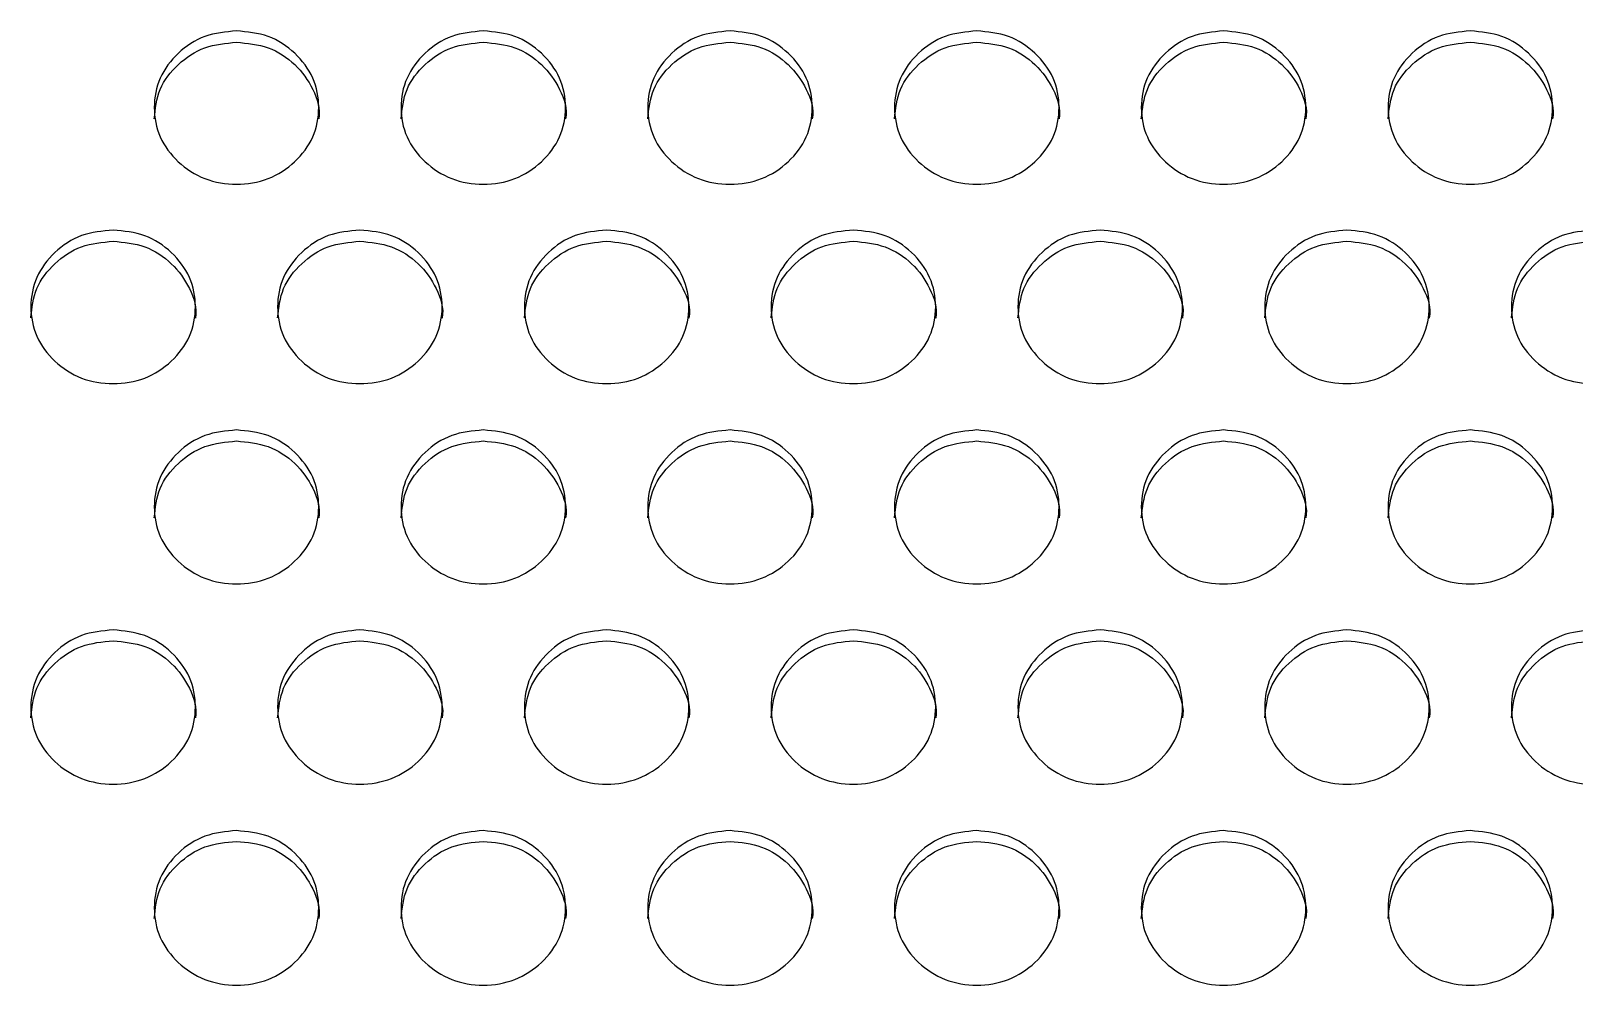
# Model space of a CAD drawing. Header units: millimetres. Extents: x 0.6 to 29.2, y 0.5 to 20.5.
# Drawn here: x 14.641 to 15.142, y 12.131 to 12.44 of the extents above; entities that cross this region are included whole.
import ezdxf

# ---------------------------------------------------------------- set-up
doc = ezdxf.new("R2010")
doc.units = ezdxf.units.MM

msp = doc.modelspace()

# ---------------------------------------------------------------- linework, layer by layer
for points, knots in [([(14.70802, 12.43984), (14.71153, 12.43951), (14.71855, 12.43883), (14.72731, 12.43294), (14.73344, 12.42484), (14.7353, 12.41502), (14.73344, 12.40521), (14.72731, 12.39705), (14.71855, 12.39133), (14.70802, 12.3896), (14.69748, 12.39133), (14.68872, 12.39705), (14.68259, 12.40522), (14.68073, 12.41502), (14.68259, 12.42484), (14.68872, 12.43294), (14.69748, 12.43885), (14.70451, 12.43951), (14.70802, 12.43984)], [0, 0, 0, 0, 0.0625281, 0.1249898, 0.1874364, 0.2499953, 0.3124474, 0.3750026, 0.4374559, 0.500008, 0.562451, 0.6250152, 0.6874593, 0.7500191, 0.8124701, 0.8750268, 0.9375628, 1, 1, 1, 1]), ([(14.78802, 12.43984), (14.79153, 12.43951), (14.79855, 12.43883), (14.80731, 12.43294), (14.81344, 12.42484), (14.8153, 12.41502), (14.81344, 12.40521), (14.80731, 12.39705), (14.79855, 12.39133), (14.78802, 12.3896), (14.77748, 12.39133), (14.76872, 12.39705), (14.76259, 12.40522), (14.76073, 12.41502), (14.76259, 12.42484), (14.76872, 12.43294), (14.77748, 12.43885), (14.78451, 12.43951), (14.78802, 12.43984)], [0, 0, 0, 0, 0.062528, 0.1249896, 0.1874362, 0.2499953, 0.3124473, 0.3750031, 0.4374553, 0.5000073, 0.5624515, 0.6250156, 0.6874596, 0.7500194, 0.8124703, 0.8750269, 0.9375628, 1, 1, 1, 1]), ([(14.86802, 12.43984), (14.87153, 12.43951), (14.87855, 12.43883), (14.88731, 12.43294), (14.89344, 12.42484), (14.8953, 12.41502), (14.89344, 12.40521), (14.88731, 12.39705), (14.87855, 12.39133), (14.86802, 12.3896), (14.85748, 12.39133), (14.84872, 12.39705), (14.84259, 12.40522), (14.84073, 12.41502), (14.84259, 12.42484), (14.84872, 12.43294), (14.85748, 12.43885), (14.86451, 12.43951), (14.86802, 12.43984)], [0, 0, 0, 0, 0.062528, 0.124991, 0.187437, 0.249996, 0.312448, 0.375004, 0.437456, 0.500008, 0.562452, 0.625016, 0.68746, 0.75002, 0.812471, 0.875028, 0.937563, 1, 1, 1, 1]), ([(14.94802, 12.43984), (14.95153, 12.43951), (14.95855, 12.43883), (14.96731, 12.43294), (14.97344, 12.42484), (14.9753, 12.41502), (14.97344, 12.40521), (14.96731, 12.39705), (14.95855, 12.39133), (14.94802, 12.3896), (14.93748, 12.39133), (14.92872, 12.39705), (14.92259, 12.40522), (14.92073, 12.41502), (14.92259, 12.42484), (14.92872, 12.43294), (14.93748, 12.43885), (14.94451, 12.43951), (14.94802, 12.43984)], [0, 0, 0, 0, 0.062528, 0.124991, 0.187437, 0.249996, 0.312448, 0.375004, 0.437456, 0.500008, 0.562453, 0.625016, 0.68746, 0.75002, 0.812471, 0.875028, 0.937564, 1, 1, 1, 1]), ([(15.02802, 12.43984), (15.03153, 12.43951), (15.03855, 12.43883), (15.04731, 12.43294), (15.05344, 12.42484), (15.0553, 12.41502), (15.05344, 12.40521), (15.04731, 12.39705), (15.03855, 12.39133), (15.02802, 12.3896), (15.01748, 12.39133), (15.00872, 12.39705), (15.00259, 12.40522), (15.00073, 12.41502), (15.00259, 12.42484), (15.00872, 12.43294), (15.01748, 12.43885), (15.02451, 12.43951), (15.02802, 12.43984)], [0, 0, 0, 0, 0.062528, 0.12499, 0.187436, 0.249995, 0.312447, 0.375002, 0.437456, 0.500008, 0.562452, 0.625015, 0.687459, 0.750019, 0.81247, 0.875027, 0.937563, 1, 1, 1, 1]), ([(15.10802, 12.43984), (15.11153, 12.43951), (15.11855, 12.43883), (15.12731, 12.43294), (15.13344, 12.42484), (15.1353, 12.41502), (15.13344, 12.40521), (15.12731, 12.39705), (15.11855, 12.39133), (15.10802, 12.3896), (15.09748, 12.39133), (15.08872, 12.39705), (15.08259, 12.40522), (15.08073, 12.41502), (15.08259, 12.42484), (15.08872, 12.43294), (15.09748, 12.43885), (15.10451, 12.43951), (15.10802, 12.43984)], [0, 0, 0, 0, 0.0625281, 0.1249898, 0.1874364, 0.2499953, 0.3124474, 0.3750026, 0.4374559, 0.500008, 0.562451, 0.6250152, 0.6874593, 0.7500191, 0.8124701, 0.8750268, 0.9375628, 1, 1, 1, 1]), ([(14.68135, 12.41139), (14.68171, 12.41465), (14.68243, 12.42118), (14.68877, 12.42928), (14.69747, 12.43518), (14.7045, 12.43584), (14.70802, 12.43617)], [0, 0, 0, 0, 0.249418, 0.499737, 0.750041, 1, 1, 1, 1]), ([(14.70802, 12.43617), (14.71152, 12.43584), (14.71853, 12.43516), (14.72739, 12.42926), (14.73315, 12.42122), (14.73532, 12.41454), (14.73468, 12.41135), (14.73468, 12.41135)], [0, 0, 0, 0, 0.250094, 0.499868, 0.749515, 0.999558, 1, 1, 1, 1]), ([(14.76135, 12.41139), (14.76171, 12.41465), (14.76243, 12.42118), (14.76877, 12.42928), (14.77747, 12.43518), (14.7845, 12.43584), (14.78802, 12.43617)], [0, 0, 0, 0, 0.249418, 0.499737, 0.750041, 1, 1, 1, 1]), ([(14.78802, 12.43617), (14.79152, 12.43584), (14.79853, 12.43516), (14.8074, 12.42926), (14.81313, 12.42122), (14.81536, 12.41454), (14.81468, 12.41135), (14.81468, 12.41135)], [0, 0, 0, 0, 0.250094, 0.499868, 0.749514, 0.999557, 1, 1, 1, 1]), ([(14.84135, 12.41139), (14.84171, 12.41465), (14.84243, 12.42118), (14.84877, 12.42928), (14.85747, 12.43518), (14.8645, 12.43584), (14.86802, 12.43617)], [0, 0, 0, 0, 0.24942, 0.499739, 0.75004, 1, 1, 1, 1]), ([(14.86802, 12.43617), (14.87152, 12.43584), (14.87853, 12.43516), (14.8874, 12.42926), (14.89313, 12.42122), (14.89536, 12.41454), (14.89468, 12.41135), (14.89468, 12.41135)], [0, 0, 0, 0, 0.250093, 0.499871, 0.749514, 0.999557, 1, 1, 1, 1]), ([(14.92135, 12.41139), (14.92171, 12.41465), (14.92243, 12.42118), (14.92877, 12.42928), (14.93747, 12.43518), (14.9445, 12.43584), (14.94802, 12.43617)], [0, 0, 0, 0, 0.249419, 0.499739, 0.750044, 1, 1, 1, 1]), ([(14.94802, 12.43617), (14.95152, 12.43584), (14.95853, 12.43516), (14.96739, 12.42926), (14.97315, 12.42122), (14.97532, 12.41454), (14.97468, 12.41135), (14.97468, 12.41135)], [0, 0, 0, 0, 0.2500936, 0.4998713, 0.7495151, 0.999558, 1, 1, 1, 1]), ([(15.00135, 12.41139), (15.00171, 12.41465), (15.00243, 12.42118), (15.00877, 12.42928), (15.01747, 12.43518), (15.0245, 12.43584), (15.02802, 12.43617)], [0, 0, 0, 0, 0.249418, 0.499737, 0.750041, 1, 1, 1, 1]), ([(15.02802, 12.43617), (15.03152, 12.43584), (15.03853, 12.43516), (15.04739, 12.42926), (15.05315, 12.42122), (15.05532, 12.41454), (15.05468, 12.41135), (15.05468, 12.41135)], [0, 0, 0, 0, 0.250094, 0.499868, 0.749515, 0.999558, 1, 1, 1, 1]), ([(15.08135, 12.41139), (15.08171, 12.41465), (15.08243, 12.42118), (15.08877, 12.42928), (15.09747, 12.43518), (15.1045, 12.43584), (15.10802, 12.43617)], [0, 0, 0, 0, 0.249418, 0.499737, 0.750041, 1, 1, 1, 1]), ([(15.10802, 12.43617), (15.11152, 12.43584), (15.11853, 12.43516), (15.12739, 12.42926), (15.13315, 12.42122), (15.13532, 12.41454), (15.13468, 12.41135), (15.13468, 12.41135)], [0, 0, 0, 0, 0.250094, 0.499868, 0.749515, 0.999558, 1, 1, 1, 1]), ([(14.66802, 12.37531), (14.67153, 12.37497), (14.67855, 12.37429), (14.68731, 12.36839), (14.69344, 12.36027), (14.6953, 12.35043), (14.69344, 12.34061), (14.68731, 12.33243), (14.67855, 12.3267), (14.66802, 12.32496), (14.65748, 12.3267), (14.64872, 12.33242), (14.64259, 12.34061), (14.64073, 12.35043), (14.64259, 12.36027), (14.64872, 12.36839), (14.65748, 12.37431), (14.66451, 12.37498), (14.66802, 12.37531)], [0, 0, 0, 0, 0.062528, 0.124991, 0.187437, 0.249996, 0.312448, 0.375004, 0.437456, 0.500008, 0.562452, 0.625016, 0.687461, 0.75002, 0.81247, 0.875027, 0.937563, 1, 1, 1, 1]), ([(14.74802, 12.37531), (14.75153, 12.37497), (14.75855, 12.37429), (14.76731, 12.36839), (14.77344, 12.36027), (14.7753, 12.35043), (14.77344, 12.34061), (14.76731, 12.33243), (14.75855, 12.3267), (14.74802, 12.32496), (14.73748, 12.3267), (14.72872, 12.33242), (14.72259, 12.34061), (14.72073, 12.35043), (14.72259, 12.36027), (14.72872, 12.36839), (14.73748, 12.37431), (14.74451, 12.37498), (14.74802, 12.37531)], [0, 0, 0, 0, 0.062528, 0.124991, 0.187437, 0.249996, 0.312449, 0.375004, 0.437456, 0.500008, 0.562453, 0.625015, 0.687461, 0.75002, 0.81247, 0.875028, 0.937564, 1, 1, 1, 1]), ([(14.82802, 12.37531), (14.83153, 12.37497), (14.83855, 12.37429), (14.84731, 12.36839), (14.85344, 12.36027), (14.8553, 12.35043), (14.85344, 12.34061), (14.84731, 12.33243), (14.83855, 12.3267), (14.82802, 12.32496), (14.81748, 12.3267), (14.80872, 12.33242), (14.80259, 12.34061), (14.80073, 12.35043), (14.80259, 12.36027), (14.80872, 12.36839), (14.81748, 12.37431), (14.82451, 12.37498), (14.82802, 12.37531)], [0, 0, 0, 0, 0.062528, 0.12499, 0.187436, 0.249996, 0.312448, 0.375002, 0.437456, 0.500008, 0.562451, 0.625015, 0.68746, 0.750019, 0.812469, 0.875027, 0.937563, 1, 1, 1, 1]), ([(14.90802, 12.37531), (14.91153, 12.37497), (14.91855, 12.37429), (14.92731, 12.36839), (14.93344, 12.36027), (14.9353, 12.35043), (14.93344, 12.34061), (14.92731, 12.33243), (14.91855, 12.3267), (14.90802, 12.32496), (14.89748, 12.3267), (14.88872, 12.33242), (14.88259, 12.34061), (14.88073, 12.35043), (14.88259, 12.36027), (14.88872, 12.36839), (14.89748, 12.37431), (14.90451, 12.37498), (14.90802, 12.37531)], [0, 0, 0, 0, 0.062528, 0.12499, 0.187436, 0.249996, 0.312448, 0.375003, 0.437456, 0.500008, 0.562451, 0.625015, 0.68746, 0.750019, 0.812469, 0.875026, 0.937563, 1, 1, 1, 1]), ([(14.98802, 12.37531), (14.99153, 12.37497), (14.99855, 12.37429), (15.00731, 12.36839), (15.01344, 12.36027), (15.0153, 12.35043), (15.01344, 12.34061), (15.00731, 12.33243), (14.99855, 12.3267), (14.98802, 12.32496), (14.97748, 12.3267), (14.96872, 12.33242), (14.96259, 12.34061), (14.96073, 12.35043), (14.96259, 12.36027), (14.96872, 12.36839), (14.97748, 12.37431), (14.98451, 12.37498), (14.98802, 12.37531)], [0, 0, 0, 0, 0.062528, 0.12499, 0.187436, 0.249996, 0.312448, 0.375003, 0.437455, 0.500007, 0.562451, 0.625015, 0.68746, 0.75002, 0.812469, 0.875027, 0.937563, 1, 1, 1, 1]), ([(15.06802, 12.37531), (15.07153, 12.37497), (15.07855, 12.37429), (15.08731, 12.36839), (15.09344, 12.36027), (15.0953, 12.35043), (15.09344, 12.34061), (15.08731, 12.33243), (15.07855, 12.3267), (15.06802, 12.32496), (15.05748, 12.3267), (15.04872, 12.33242), (15.04259, 12.34061), (15.04073, 12.35043), (15.04259, 12.36027), (15.04872, 12.36839), (15.05748, 12.37431), (15.06451, 12.37498), (15.06802, 12.37531)], [0, 0, 0, 0, 0.0625281, 0.124991, 0.1874365, 0.2499962, 0.3124483, 0.3750036, 0.437456, 0.5000079, 0.5624521, 0.6250159, 0.6874603, 0.75002, 0.8124697, 0.8750275, 0.9375627, 1, 1, 1, 1]), ([(15.14802, 12.37531), (15.15153, 12.37497), (15.15855, 12.37429), (15.16731, 12.36839), (15.17344, 12.36027), (15.1753, 12.35043), (15.17344, 12.34061), (15.16731, 12.33243), (15.15855, 12.3267), (15.14802, 12.32496), (15.13748, 12.3267), (15.12872, 12.33242), (15.12259, 12.34061), (15.12073, 12.35043), (15.12259, 12.36027), (15.12872, 12.36839), (15.13748, 12.37431), (15.14451, 12.37498), (15.14802, 12.37531)], [0, 0, 0, 0, 0.062528, 0.124991, 0.187437, 0.249996, 0.312449, 0.375004, 0.437456, 0.500008, 0.562453, 0.625015, 0.687461, 0.75002, 0.81247, 0.875028, 0.937564, 1, 1, 1, 1]), ([(14.64135, 12.34685), (14.64171, 12.35012), (14.64243, 12.35666), (14.64877, 12.36477), (14.65747, 12.37069), (14.6645, 12.37135), (14.66802, 12.37168)], [0, 0, 0, 0, 0.24942, 0.499741, 0.750039, 1, 1, 1, 1]), ([(14.66802, 12.37168), (14.67152, 12.37135), (14.67853, 12.37068), (14.6874, 12.36476), (14.69313, 12.3567), (14.69536, 12.35), (14.69468, 12.34681), (14.69468, 12.34681)], [0, 0, 0, 0, 0.250093, 0.49987, 0.749517, 0.999557, 1, 1, 1, 1]), ([(14.72135, 12.34685), (14.72171, 12.35012), (14.72243, 12.35666), (14.72877, 12.36477), (14.73747, 12.37069), (14.7445, 12.37135), (14.74802, 12.37168)], [0, 0, 0, 0, 0.24942, 0.499742, 0.750044, 1, 1, 1, 1]), ([(14.74802, 12.37168), (14.75152, 12.37135), (14.75853, 12.37067), (14.76739, 12.36476), (14.77315, 12.3567), (14.77532, 12.35), (14.77468, 12.34681), (14.77468, 12.34681)], [0, 0, 0, 0, 0.250093, 0.4998705, 0.7495175, 0.999558, 1, 1, 1, 1]), ([(14.80135, 12.34685), (14.80171, 12.35012), (14.80243, 12.35666), (14.80877, 12.36477), (14.81747, 12.37069), (14.8245, 12.37135), (14.82802, 12.37168)], [0, 0, 0, 0, 0.249419, 0.499739, 0.75004, 1, 1, 1, 1]), ([(14.82802, 12.37168), (14.83152, 12.37135), (14.83853, 12.37067), (14.84739, 12.36476), (14.85315, 12.3567), (14.85532, 12.35), (14.85468, 12.34681), (14.85468, 12.34681)], [0, 0, 0, 0, 0.250093, 0.499868, 0.749518, 0.999558, 1, 1, 1, 1]), ([(14.88135, 12.34685), (14.88171, 12.35012), (14.88243, 12.35666), (14.88877, 12.36477), (14.89747, 12.37069), (14.9045, 12.37135), (14.90802, 12.37168)], [0, 0, 0, 0, 0.249419, 0.499739, 0.75004, 1, 1, 1, 1]), ([(14.90802, 12.37168), (14.91152, 12.37135), (14.91853, 12.37067), (14.92739, 12.36476), (14.93315, 12.3567), (14.93532, 12.35), (14.93468, 12.34681), (14.93468, 12.34681)], [0, 0, 0, 0, 0.250093, 0.499868, 0.749518, 0.999558, 1, 1, 1, 1]), ([(14.96135, 12.34685), (14.96171, 12.35012), (14.96243, 12.35666), (14.96877, 12.36477), (14.97747, 12.37069), (14.9845, 12.37135), (14.98802, 12.37168)], [0, 0, 0, 0, 0.249419, 0.499739, 0.75004, 1, 1, 1, 1]), ([(14.98802, 12.37168), (14.99152, 12.37135), (14.99853, 12.37068), (15.0074, 12.36476), (15.01313, 12.3567), (15.01536, 12.35), (15.01468, 12.34681), (15.01468, 12.34681)], [0, 0, 0, 0, 0.250093, 0.499867, 0.749516, 0.999557, 1, 1, 1, 1]), ([(15.04135, 12.34685), (15.04171, 12.35012), (15.04243, 12.35666), (15.04877, 12.36477), (15.05747, 12.37069), (15.0645, 12.37135), (15.06802, 12.37168)], [0, 0, 0, 0, 0.249419, 0.499743, 0.75004, 1, 1, 1, 1]), ([(15.06802, 12.37168), (15.07152, 12.37135), (15.07853, 12.37068), (15.0874, 12.36476), (15.09313, 12.3567), (15.09536, 12.35), (15.09468, 12.34681), (15.09468, 12.34681)], [0, 0, 0, 0, 0.250093, 0.49987, 0.749517, 0.999557, 1, 1, 1, 1]), ([(15.12135, 12.34685), (15.12171, 12.35012), (15.12243, 12.35666), (15.12877, 12.36477), (15.13747, 12.37069), (15.1445, 12.37135), (15.14802, 12.37168)], [0, 0, 0, 0, 0.24942, 0.499742, 0.750044, 1, 1, 1, 1]), ([(14.70802, 12.31054), (14.71153, 12.31021), (14.71855, 12.30953), (14.72731, 12.30361), (14.73344, 12.29548), (14.7353, 12.28562), (14.73344, 12.27577), (14.72731, 12.26758), (14.71855, 12.26184), (14.70802, 12.26009), (14.69748, 12.26184), (14.68872, 12.26758), (14.68259, 12.27578), (14.68073, 12.28562), (14.68259, 12.29548), (14.68872, 12.30361), (14.69748, 12.30955), (14.70451, 12.31021), (14.70802, 12.31054)], [0, 0, 0, 0, 0.062528, 0.12499, 0.187436, 0.249996, 0.312448, 0.375003, 0.437456, 0.500008, 0.562451, 0.625015, 0.68746, 0.750019, 0.81247, 0.875027, 0.937563, 1, 1, 1, 1]), ([(14.78802, 12.31054), (14.79153, 12.31021), (14.79855, 12.30953), (14.80731, 12.30361), (14.81344, 12.29548), (14.8153, 12.28562), (14.81344, 12.27577), (14.80731, 12.26758), (14.79855, 12.26184), (14.78802, 12.26009), (14.77748, 12.26184), (14.76872, 12.26758), (14.76259, 12.27578), (14.76073, 12.28562), (14.76259, 12.29548), (14.76872, 12.30361), (14.77748, 12.30955), (14.78451, 12.31021), (14.78802, 12.31054)], [0, 0, 0, 0, 0.062528, 0.12499, 0.187436, 0.249996, 0.312448, 0.375003, 0.437455, 0.500007, 0.562452, 0.625015, 0.68746, 0.750019, 0.81247, 0.875027, 0.937563, 1, 1, 1, 1]), ([(14.86802, 12.31054), (14.87153, 12.31021), (14.87855, 12.30953), (14.88731, 12.30361), (14.89344, 12.29548), (14.8953, 12.28562), (14.89344, 12.27577), (14.88731, 12.26758), (14.87855, 12.26184), (14.86802, 12.26009), (14.85748, 12.26184), (14.84872, 12.26758), (14.84259, 12.27578), (14.84073, 12.28562), (14.84259, 12.29548), (14.84872, 12.30361), (14.85748, 12.30955), (14.86451, 12.31021), (14.86802, 12.31054)], [0, 0, 0, 0, 0.0625283, 0.1249908, 0.1874366, 0.2499963, 0.3124483, 0.3750039, 0.437456, 0.5000081, 0.5624525, 0.6250163, 0.6874601, 0.7500197, 0.8124708, 0.8750278, 0.9375627, 1, 1, 1, 1]), ([(14.94802, 12.31054), (14.95153, 12.31021), (14.95855, 12.30953), (14.96731, 12.30361), (14.97344, 12.29548), (14.9753, 12.28562), (14.97344, 12.27577), (14.96731, 12.26758), (14.95855, 12.26184), (14.94802, 12.26009), (14.93748, 12.26184), (14.92872, 12.26758), (14.92259, 12.27578), (14.92073, 12.28562), (14.92259, 12.29548), (14.92872, 12.30361), (14.93748, 12.30955), (14.94451, 12.31021), (14.94802, 12.31054)], [0, 0, 0, 0, 0.062528, 0.124991, 0.187437, 0.249996, 0.312448, 0.375004, 0.437456, 0.500008, 0.562453, 0.625016, 0.68746, 0.75002, 0.812471, 0.875028, 0.937564, 1, 1, 1, 1]), ([(15.02802, 12.31054), (15.03153, 12.31021), (15.03855, 12.30953), (15.04731, 12.30361), (15.05344, 12.29548), (15.0553, 12.28562), (15.05344, 12.27577), (15.04731, 12.26758), (15.03855, 12.26184), (15.02802, 12.26009), (15.01748, 12.26184), (15.00872, 12.26758), (15.00259, 12.27578), (15.00073, 12.28562), (15.00259, 12.29548), (15.00872, 12.30361), (15.01748, 12.30955), (15.02451, 12.31021), (15.02802, 12.31054)], [0, 0, 0, 0, 0.062528, 0.12499, 0.187436, 0.249996, 0.312448, 0.375003, 0.437456, 0.500008, 0.562452, 0.625015, 0.687459, 0.750019, 0.81247, 0.875027, 0.937563, 1, 1, 1, 1]), ([(15.10802, 12.31054), (15.11153, 12.31021), (15.11855, 12.30953), (15.12731, 12.30361), (15.13344, 12.29548), (15.1353, 12.28562), (15.13344, 12.27577), (15.12731, 12.26758), (15.11855, 12.26184), (15.10802, 12.26009), (15.09748, 12.26184), (15.08872, 12.26758), (15.08259, 12.27578), (15.08073, 12.28562), (15.08259, 12.29548), (15.08872, 12.30361), (15.09748, 12.30955), (15.10451, 12.31021), (15.10802, 12.31054)], [0, 0, 0, 0, 0.062528, 0.12499, 0.187436, 0.249996, 0.312448, 0.375003, 0.437456, 0.500008, 0.562451, 0.625015, 0.68746, 0.750019, 0.81247, 0.875027, 0.937563, 1, 1, 1, 1]), ([(14.68135, 12.28209), (14.68171, 12.28536), (14.68243, 12.29192), (14.68877, 12.30005), (14.69747, 12.30598), (14.7045, 12.30664), (14.70802, 12.30697)], [0, 0, 0, 0, 0.2494193, 0.4997392, 0.7500403, 1, 1, 1, 1]), ([(14.70802, 12.30697), (14.71152, 12.30663), (14.71853, 12.30596), (14.72739, 12.30003), (14.73315, 12.29196), (14.73531, 12.28525), (14.73468, 12.28205), (14.73468, 12.28204)], [0, 0, 0, 0, 0.250093, 0.499869, 0.749514, 0.999554, 1, 1, 1, 1]), ([(14.76135, 12.28209), (14.76171, 12.28536), (14.76243, 12.29192), (14.76877, 12.30005), (14.77747, 12.30598), (14.7845, 12.30664), (14.78802, 12.30697)], [0, 0, 0, 0, 0.2494193, 0.4997392, 0.7500403, 1, 1, 1, 1]), ([(14.78802, 12.30697), (14.79152, 12.30663), (14.79853, 12.30596), (14.80739, 12.30003), (14.81313, 12.29196), (14.81535, 12.28524), (14.81468, 12.28205), (14.81468, 12.28204)], [0, 0, 0, 0, 0.250092, 0.499868, 0.749513, 0.999553, 1, 1, 1, 1]), ([(14.84135, 12.28209), (14.84171, 12.28536), (14.84243, 12.29192), (14.84877, 12.30005), (14.85747, 12.30598), (14.8645, 12.30664), (14.86802, 12.30697)], [0, 0, 0, 0, 0.249421, 0.499742, 0.75004, 1, 1, 1, 1]), ([(14.86802, 12.30697), (14.87152, 12.30663), (14.87853, 12.30596), (14.88739, 12.30003), (14.89313, 12.29196), (14.89535, 12.28524), (14.89468, 12.28205), (14.89468, 12.28204)], [0, 0, 0, 0, 0.250092, 0.499871, 0.749513, 0.999553, 1, 1, 1, 1]), ([(14.92135, 12.28209), (14.92171, 12.28536), (14.92243, 12.29192), (14.92877, 12.30005), (14.93747, 12.30598), (14.9445, 12.30664), (14.94802, 12.30697)], [0, 0, 0, 0, 0.24942, 0.499742, 0.750044, 1, 1, 1, 1]), ([(14.94802, 12.30697), (14.95152, 12.30663), (14.95853, 12.30596), (14.96739, 12.30003), (14.97315, 12.29196), (14.97531, 12.28525), (14.97468, 12.28205), (14.97468, 12.28204)], [0, 0, 0, 0, 0.250092, 0.499871, 0.749514, 0.999554, 1, 1, 1, 1]), ([(15.00135, 12.28209), (15.00171, 12.28536), (15.00243, 12.29192), (15.00877, 12.30005), (15.01747, 12.30598), (15.0245, 12.30664), (15.02802, 12.30697)], [0, 0, 0, 0, 0.2494193, 0.4997392, 0.7500403, 1, 1, 1, 1]), ([(15.02802, 12.30697), (15.03152, 12.30663), (15.03853, 12.30596), (15.04739, 12.30003), (15.05315, 12.29196), (15.05531, 12.28525), (15.05468, 12.28205), (15.05468, 12.28204)], [0, 0, 0, 0, 0.250093, 0.499869, 0.749514, 0.999554, 1, 1, 1, 1]), ([(15.08135, 12.28209), (15.08171, 12.28536), (15.08243, 12.29192), (15.08877, 12.30005), (15.09747, 12.30598), (15.1045, 12.30664), (15.10802, 12.30697)], [0, 0, 0, 0, 0.2494193, 0.4997392, 0.7500403, 1, 1, 1, 1]), ([(15.10802, 12.30697), (15.11152, 12.30663), (15.11853, 12.30596), (15.12739, 12.30003), (15.13315, 12.29196), (15.13531, 12.28525), (15.13468, 12.28205), (15.13468, 12.28204)], [0, 0, 0, 0, 0.250093, 0.499869, 0.749514, 0.999554, 1, 1, 1, 1]), ([(14.66802, 12.24575), (14.67153, 12.24541), (14.67855, 12.24473), (14.68731, 12.2388), (14.69344, 12.23065), (14.6953, 12.22078), (14.69344, 12.21091), (14.68731, 12.2027), (14.67855, 12.19695), (14.66802, 12.1952), (14.65748, 12.19695), (14.64872, 12.20269), (14.64259, 12.21091), (14.64073, 12.22077), (14.64259, 12.23065), (14.64872, 12.23881), (14.65748, 12.24475), (14.66451, 12.24542), (14.66802, 12.24575)], [0, 0, 0, 0, 0.062528, 0.124991, 0.187437, 0.249996, 0.312448, 0.375004, 0.437456, 0.500008, 0.562452, 0.625016, 0.68746, 0.75002, 0.81247, 0.875027, 0.937563, 1, 1, 1, 1]), ([(14.74802, 12.24575), (14.75153, 12.24541), (14.75855, 12.24473), (14.76731, 12.2388), (14.77344, 12.23065), (14.7753, 12.22078), (14.77344, 12.21091), (14.76731, 12.2027), (14.75855, 12.19695), (14.74802, 12.1952), (14.73748, 12.19695), (14.72872, 12.20269), (14.72259, 12.21091), (14.72073, 12.22077), (14.72259, 12.23065), (14.72872, 12.23881), (14.73748, 12.24475), (14.74451, 12.24542), (14.74802, 12.24575)], [0, 0, 0, 0, 0.062528, 0.124991, 0.187437, 0.249997, 0.312448, 0.375004, 0.437457, 0.500008, 0.562453, 0.625016, 0.68746, 0.75002, 0.81247, 0.875027, 0.937564, 1, 1, 1, 1]), ([(14.82802, 12.24575), (14.83153, 12.24541), (14.83855, 12.24473), (14.84731, 12.2388), (14.85344, 12.23065), (14.8553, 12.22078), (14.85344, 12.21091), (14.84731, 12.2027), (14.83855, 12.19695), (14.82802, 12.1952), (14.81748, 12.19695), (14.80872, 12.20269), (14.80259, 12.21091), (14.80073, 12.22077), (14.80259, 12.23065), (14.80872, 12.23881), (14.81748, 12.24475), (14.82451, 12.24542), (14.82802, 12.24575)], [0, 0, 0, 0, 0.062528, 0.12499, 0.187436, 0.249996, 0.312448, 0.375003, 0.437456, 0.500008, 0.562451, 0.625015, 0.687459, 0.750019, 0.812469, 0.875026, 0.937563, 1, 1, 1, 1]), ([(14.90802, 12.24575), (14.91153, 12.24541), (14.91855, 12.24473), (14.92731, 12.2388), (14.93344, 12.23065), (14.9353, 12.22078), (14.93344, 12.21091), (14.92731, 12.2027), (14.91855, 12.19695), (14.90802, 12.1952), (14.89748, 12.19695), (14.88872, 12.20269), (14.88259, 12.21091), (14.88073, 12.22077), (14.88259, 12.23065), (14.88872, 12.23881), (14.89748, 12.24475), (14.90451, 12.24542), (14.90802, 12.24575)], [0, 0, 0, 0, 0.0625283, 0.1249897, 0.1874362, 0.2499959, 0.3124477, 0.3750029, 0.4374562, 0.5000081, 0.5624511, 0.625015, 0.6874595, 0.7500192, 0.8124692, 0.8750263, 0.9375627, 1, 1, 1, 1]), ([(14.98802, 12.24575), (14.99153, 12.24541), (14.99855, 12.24473), (15.00731, 12.2388), (15.01344, 12.23065), (15.0153, 12.22078), (15.01344, 12.21091), (15.00731, 12.2027), (14.99855, 12.19695), (14.98802, 12.1952), (14.97748, 12.19695), (14.96872, 12.20269), (14.96259, 12.21091), (14.96073, 12.22077), (14.96259, 12.23065), (14.96872, 12.23881), (14.97748, 12.24475), (14.98451, 12.24542), (14.98802, 12.24575)], [0, 0, 0, 0, 0.062528, 0.12499, 0.187436, 0.249996, 0.312448, 0.375003, 0.437455, 0.500007, 0.562451, 0.625015, 0.68746, 0.750019, 0.812469, 0.875026, 0.937563, 1, 1, 1, 1]), ([(15.06802, 12.24575), (15.07153, 12.24541), (15.07855, 12.24473), (15.08731, 12.2388), (15.09344, 12.23065), (15.0953, 12.22078), (15.09344, 12.21091), (15.08731, 12.2027), (15.07855, 12.19695), (15.06802, 12.1952), (15.05748, 12.19695), (15.04872, 12.20269), (15.04259, 12.21091), (15.04073, 12.22077), (15.04259, 12.23065), (15.04872, 12.23881), (15.05748, 12.24475), (15.06451, 12.24542), (15.06802, 12.24575)], [0, 0, 0, 0, 0.0625282, 0.1249906, 0.1874364, 0.2499963, 0.312448, 0.3750039, 0.4374561, 0.500008, 0.5624521, 0.625016, 0.6874597, 0.7500197, 0.8124696, 0.8750274, 0.9375628, 1, 1, 1, 1]), ([(15.14802, 12.24575), (15.15153, 12.24541), (15.15855, 12.24473), (15.16731, 12.2388), (15.17344, 12.23065), (15.1753, 12.22078), (15.17344, 12.21091), (15.16731, 12.2027), (15.15855, 12.19695), (15.14802, 12.1952), (15.13748, 12.19695), (15.12872, 12.20269), (15.12259, 12.21091), (15.12073, 12.22077), (15.12259, 12.23065), (15.12872, 12.23881), (15.13748, 12.24475), (15.14451, 12.24542), (15.14802, 12.24575)], [0, 0, 0, 0, 0.062528, 0.124991, 0.187437, 0.249997, 0.312448, 0.375004, 0.437457, 0.500008, 0.562453, 0.625016, 0.68746, 0.75002, 0.81247, 0.875027, 0.937564, 1, 1, 1, 1]), ([(14.64135, 12.21729), (14.64171, 12.22057), (14.64243, 12.22714), (14.64877, 12.23529), (14.65747, 12.24123), (14.6645, 12.24189), (14.66802, 12.24222)], [0, 0, 0, 0, 0.249418, 0.499739, 0.750039, 1, 1, 1, 1]), ([(14.66802, 12.24222), (14.67152, 12.24188), (14.67853, 12.24121), (14.68739, 12.23527), (14.69313, 12.22718), (14.69535, 12.22046), (14.69468, 12.21725), (14.69468, 12.21725)], [0, 0, 0, 0, 0.250093, 0.499869, 0.749513, 0.999554, 1, 1, 1, 1]), ([(14.72135, 12.21729), (14.72171, 12.22057), (14.72243, 12.22714), (14.72877, 12.23529), (14.73747, 12.24123), (14.7445, 12.24189), (14.74802, 12.24222)], [0, 0, 0, 0, 0.2494183, 0.4997398, 0.7500439, 1, 1, 1, 1]), ([(14.74802, 12.24222), (14.75152, 12.24188), (14.75853, 12.24121), (14.76739, 12.23527), (14.77315, 12.22718), (14.77532, 12.22046), (14.77468, 12.21725), (14.77468, 12.21725)], [0, 0, 0, 0, 0.250093, 0.49987, 0.749514, 0.999555, 1, 1, 1, 1]), ([(14.80135, 12.21729), (14.80171, 12.22057), (14.80243, 12.22714), (14.80877, 12.23529), (14.81747, 12.24123), (14.8245, 12.24189), (14.82802, 12.24222)], [0, 0, 0, 0, 0.249417, 0.499737, 0.75004, 1, 1, 1, 1]), ([(14.82802, 12.24222), (14.83152, 12.24188), (14.83853, 12.24121), (14.84739, 12.23527), (14.85315, 12.22718), (14.85532, 12.22046), (14.85468, 12.21725), (14.85468, 12.21725)], [0, 0, 0, 0, 0.250094, 0.499867, 0.749514, 0.999555, 1, 1, 1, 1]), ([(14.88135, 12.21729), (14.88171, 12.22057), (14.88243, 12.22714), (14.88877, 12.23529), (14.89747, 12.24123), (14.9045, 12.24189), (14.90802, 12.24222)], [0, 0, 0, 0, 0.249417, 0.499737, 0.75004, 1, 1, 1, 1]), ([(14.90802, 12.24222), (14.91152, 12.24188), (14.91853, 12.24121), (14.92739, 12.23527), (14.93315, 12.22718), (14.93532, 12.22046), (14.93468, 12.21725), (14.93468, 12.21725)], [0, 0, 0, 0, 0.250094, 0.499867, 0.749514, 0.999555, 1, 1, 1, 1]), ([(14.96135, 12.21729), (14.96171, 12.22057), (14.96243, 12.22714), (14.96877, 12.23529), (14.97747, 12.24123), (14.9845, 12.24189), (14.98802, 12.24222)], [0, 0, 0, 0, 0.249417, 0.499737, 0.75004, 1, 1, 1, 1]), ([(14.98802, 12.24222), (14.99152, 12.24188), (14.99853, 12.24121), (15.00739, 12.23527), (15.01313, 12.22718), (15.01535, 12.22046), (15.01468, 12.21725), (15.01468, 12.21725)], [0, 0, 0, 0, 0.2500932, 0.499866, 0.7495131, 0.9995544, 1, 1, 1, 1]), ([(15.04135, 12.21729), (15.04171, 12.22057), (15.04243, 12.22714), (15.04877, 12.23529), (15.05747, 12.24123), (15.0645, 12.24189), (15.06802, 12.24222)], [0, 0, 0, 0, 0.2494175, 0.4997408, 0.7500401, 1, 1, 1, 1]), ([(15.06802, 12.24222), (15.07152, 12.24188), (15.07853, 12.24121), (15.08739, 12.23527), (15.09313, 12.22718), (15.09535, 12.22046), (15.09468, 12.21725), (15.09468, 12.21725)], [0, 0, 0, 0, 0.250093, 0.499869, 0.749513, 0.999554, 1, 1, 1, 1]), ([(15.12135, 12.21729), (15.12171, 12.22057), (15.12243, 12.22714), (15.12877, 12.23529), (15.13747, 12.24123), (15.1445, 12.24189), (15.14802, 12.24222)], [0, 0, 0, 0, 0.2494183, 0.4997398, 0.7500439, 1, 1, 1, 1]), ([(14.70802, 12.18073), (14.71153, 12.18039), (14.71855, 12.17971), (14.72731, 12.17377), (14.73344, 12.1656), (14.7353, 12.15571), (14.73344, 12.14582), (14.72731, 12.13759), (14.71855, 12.13183), (14.70802, 12.13008), (14.69748, 12.13183), (14.68872, 12.13759), (14.68259, 12.14583), (14.68073, 12.1557), (14.68259, 12.16561), (14.68872, 12.17377), (14.69748, 12.17973), (14.70451, 12.1804), (14.70802, 12.18073)], [0, 0, 0, 0, 0.062528, 0.124989, 0.187437, 0.249996, 0.312447, 0.375002, 0.437456, 0.500008, 0.562451, 0.625015, 0.687459, 0.750019, 0.812469, 0.875027, 0.937563, 1, 1, 1, 1]), ([(14.78802, 12.18073), (14.79153, 12.18039), (14.79855, 12.17971), (14.80731, 12.17377), (14.81344, 12.1656), (14.8153, 12.15571), (14.81344, 12.14582), (14.80731, 12.13759), (14.79855, 12.13183), (14.78802, 12.13008), (14.77748, 12.13183), (14.76872, 12.13759), (14.76259, 12.14583), (14.76073, 12.1557), (14.76259, 12.16561), (14.76872, 12.17377), (14.77748, 12.17973), (14.78451, 12.1804), (14.78802, 12.18073)], [0, 0, 0, 0, 0.0625282, 0.1249891, 0.1874368, 0.2499958, 0.312447, 0.3750023, 0.437455, 0.5000069, 0.5624511, 0.6250149, 0.6874595, 0.750019, 0.8124696, 0.8750267, 0.9375629, 1, 1, 1, 1]), ([(14.86802, 12.18073), (14.87153, 12.18039), (14.87855, 12.17971), (14.88731, 12.17377), (14.89344, 12.1656), (14.8953, 12.15571), (14.89344, 12.14582), (14.88731, 12.13759), (14.87855, 12.13183), (14.86802, 12.13008), (14.85748, 12.13183), (14.84872, 12.13759), (14.84259, 12.14583), (14.84073, 12.1557), (14.84259, 12.16561), (14.84872, 12.17377), (14.85748, 12.17973), (14.86451, 12.1804), (14.86802, 12.18073)], [0, 0, 0, 0, 0.0625283, 0.1249902, 0.1874373, 0.2499964, 0.3124476, 0.375003, 0.4374557, 0.5000077, 0.5624519, 0.6250158, 0.6874597, 0.7500196, 0.8124704, 0.8750275, 0.9375629, 1, 1, 1, 1]), ([(14.94802, 12.18073), (14.95153, 12.18039), (14.95855, 12.17971), (14.96731, 12.17377), (14.97344, 12.1656), (14.9753, 12.15571), (14.97344, 12.14582), (14.96731, 12.13759), (14.95855, 12.13183), (14.94802, 12.13008), (14.93748, 12.13183), (14.92872, 12.13759), (14.92259, 12.14583), (14.92073, 12.1557), (14.92259, 12.16561), (14.92872, 12.17377), (14.93748, 12.17973), (14.94451, 12.1804), (14.94802, 12.18073)], [0, 0, 0, 0, 0.062528, 0.12499, 0.187437, 0.249996, 0.312448, 0.375003, 0.437456, 0.500008, 0.562452, 0.625015, 0.68746, 0.75002, 0.81247, 0.875028, 0.937564, 1, 1, 1, 1]), ([(15.02802, 12.18073), (15.03153, 12.18039), (15.03855, 12.17971), (15.04731, 12.17377), (15.05344, 12.1656), (15.0553, 12.15571), (15.05344, 12.14582), (15.04731, 12.13759), (15.03855, 12.13183), (15.02802, 12.13008), (15.01748, 12.13183), (15.00872, 12.13759), (15.00259, 12.14583), (15.00073, 12.1557), (15.00259, 12.16561), (15.00872, 12.17377), (15.01748, 12.17973), (15.02451, 12.1804), (15.02802, 12.18073)], [0, 0, 0, 0, 0.062528, 0.124989, 0.187437, 0.249996, 0.312447, 0.375002, 0.437455, 0.500007, 0.562451, 0.625014, 0.687459, 0.750019, 0.81247, 0.875027, 0.937563, 1, 1, 1, 1]), ([(15.10802, 12.18073), (15.11153, 12.18039), (15.11855, 12.17971), (15.12731, 12.17377), (15.13344, 12.1656), (15.1353, 12.15571), (15.13344, 12.14582), (15.12731, 12.13759), (15.11855, 12.13183), (15.10802, 12.13008), (15.09748, 12.13183), (15.08872, 12.13759), (15.08259, 12.14583), (15.08073, 12.1557), (15.08259, 12.16561), (15.08872, 12.17377), (15.09748, 12.17973), (15.10451, 12.1804), (15.10802, 12.18073)], [0, 0, 0, 0, 0.062528, 0.124989, 0.187437, 0.249996, 0.312447, 0.375002, 0.437456, 0.500008, 0.562451, 0.625015, 0.687459, 0.750019, 0.812469, 0.875027, 0.937563, 1, 1, 1, 1]), ([(14.68135, 12.15227), (14.68171, 12.15556), (14.68243, 12.16214), (14.68877, 12.1703), (14.69747, 12.17625), (14.7045, 12.17692), (14.70802, 12.17725)], [0, 0, 0, 0, 0.249421, 0.499737, 0.750041, 1, 1, 1, 1]), ([(14.70802, 12.17725), (14.71152, 12.17691), (14.71853, 12.17624), (14.72739, 12.17029), (14.73315, 12.16218), (14.73532, 12.15545), (14.73468, 12.15224), (14.73468, 12.15223)], [0, 0, 0, 0, 0.250093, 0.499867, 0.749514, 0.999557, 1, 1, 1, 1]), ([(14.76135, 12.15227), (14.76171, 12.15556), (14.76243, 12.16214), (14.76877, 12.1703), (14.77747, 12.17625), (14.7845, 12.17692), (14.78802, 12.17725)], [0, 0, 0, 0, 0.249421, 0.499737, 0.750041, 1, 1, 1, 1]), ([(14.78802, 12.17725), (14.79152, 12.17691), (14.79853, 12.17624), (14.80739, 12.17029), (14.81313, 12.16218), (14.81535, 12.15545), (14.81468, 12.15224), (14.81468, 12.15223)], [0, 0, 0, 0, 0.250093, 0.499866, 0.749513, 0.999556, 1, 1, 1, 1]), ([(14.84135, 12.15227), (14.84171, 12.15556), (14.84243, 12.16214), (14.84877, 12.1703), (14.85747, 12.17625), (14.8645, 12.17692), (14.86802, 12.17725)], [0, 0, 0, 0, 0.249423, 0.49974, 0.75004, 1, 1, 1, 1]), ([(14.86802, 12.17725), (14.87152, 12.17691), (14.87853, 12.17624), (14.8874, 12.17029), (14.89313, 12.16218), (14.89535, 12.15545), (14.89468, 12.15224), (14.89468, 12.15223)], [0, 0, 0, 0, 0.250092, 0.49987, 0.749513, 0.999556, 1, 1, 1, 1]), ([(14.92135, 12.15227), (14.92171, 12.15556), (14.92243, 12.16214), (14.92877, 12.1703), (14.93747, 12.17625), (14.9445, 12.17692), (14.94802, 12.17725)], [0, 0, 0, 0, 0.249422, 0.49974, 0.750044, 1, 1, 1, 1]), ([(14.94802, 12.17725), (14.95152, 12.17691), (14.95853, 12.17624), (14.96739, 12.17029), (14.97315, 12.16217), (14.97532, 12.15545), (14.97468, 12.15224), (14.97468, 12.15223)], [0, 0, 0, 0, 0.250093, 0.49987, 0.749514, 0.999557, 1, 1, 1, 1]), ([(15.00135, 12.15227), (15.00171, 12.15556), (15.00243, 12.16214), (15.00877, 12.1703), (15.01747, 12.17625), (15.0245, 12.17692), (15.02802, 12.17725)], [0, 0, 0, 0, 0.249421, 0.499737, 0.750041, 1, 1, 1, 1]), ([(15.02802, 12.17725), (15.03152, 12.17691), (15.03853, 12.17624), (15.04739, 12.17029), (15.05315, 12.16218), (15.05532, 12.15545), (15.05468, 12.15224), (15.05468, 12.15223)], [0, 0, 0, 0, 0.250093, 0.499867, 0.749514, 0.999557, 1, 1, 1, 1]), ([(15.08135, 12.15227), (15.08171, 12.15556), (15.08243, 12.16214), (15.08877, 12.1703), (15.09747, 12.17625), (15.1045, 12.17692), (15.10802, 12.17725)], [0, 0, 0, 0, 0.249421, 0.499737, 0.750041, 1, 1, 1, 1]), ([(15.10802, 12.17725), (15.11152, 12.17691), (15.11853, 12.17624), (15.12739, 12.17029), (15.13315, 12.16218), (15.13532, 12.15545), (15.13468, 12.15224), (15.13468, 12.15223)], [0, 0, 0, 0, 0.250093, 0.499867, 0.749514, 0.999557, 1, 1, 1, 1])]:
    msp.add_open_spline(points, degree=3, knots=knots)

doc.saveas('drawing.dxf')
